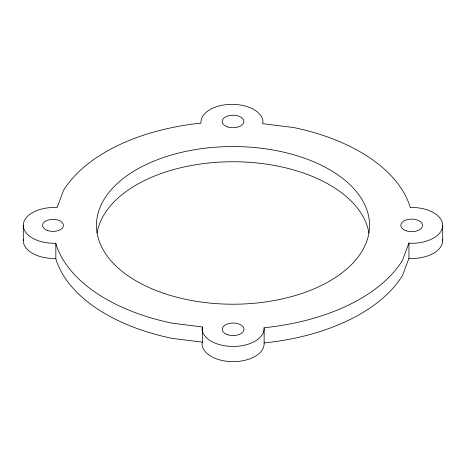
<?xml version="1.0" encoding="UTF-8"?>
<svg xmlns="http://www.w3.org/2000/svg" width="466" height="466" viewBox="0 0 466 466"><rect width="100%" height="100%" fill="white"/><g stroke="black" fill="none" stroke-linecap="round" stroke-linejoin="round"><path stroke-width="0.7" d="M23.3 240.578L23.3 225.375A31.036 17.918 0 0 0 54.336 243.293L55.838 243.176L55.903 243.945A179.993 103.918 0 0 0 172.309 323.206L202.425 326.969L202.069 328.524A31.036 17.918 0 0 0 233.105 346.442A31.036 17.918 0 0 0 264.135 328.524L263.937 327.656L265.171 327.621A179.993 103.918 0 0 0 402.455 260.412L408.944 243.083L411.664 243.293A31.036 17.918 0 0 0 442.7 225.375L442.7 240.578M202.425 326.969L202.425 342.172L202.069 343.727A31.036 17.918 0 0 0 233.105 361.645A31.036 17.918 0 0 0 264.135 343.727L264.135 328.524M408.944 243.083L408.944 258.286L402.455 275.616A179.993 103.918 0 0 1 265.171 342.825L263.937 342.86M55.838 243.176L55.838 258.38L54.336 258.496A31.036 17.918 0 0 1 23.387 239.244M408.944 258.286L411.664 258.496A31.036 17.918 0 0 0 442.613 239.244M202.425 342.172L172.309 338.409A179.993 103.918 0 0 1 55.903 259.148L55.838 258.38M442.7 225.375A31.036 17.918 0 0 0 411.664 207.457L410.162 207.574L410.097 206.805A179.993 103.918 0 0 0 293.691 127.544L262.655 123.665L262.981 121.376A31.036 17.918 0 0 0 230.472 104.355A31.036 17.918 0 0 0 200.992 123.123L200.829 123.129A179.993 103.918 0 0 0 63.545 190.338L57.056 207.667L54.336 207.457A31.036 17.918 0 0 0 23.3 225.375M97.079 233.023A136.55 78.836 0 0 1 233 161.743A136.55 78.836 0 0 1 368.921 233.023M164.725 293.65A136.55 78.836 0 0 0 369.55 225.375A136.55 78.836 0 0 0 164.725 157.1A136.55 78.836 0 0 0 164.725 293.65M406.236 230.804A10.864 6.274 0 0 0 422.528 225.375A10.864 6.274 0 0 0 406.236 219.946A10.864 6.274 0 0 0 406.236 230.804M47.782 230.594A10.444 6.029 0 0 0 63.446 225.375A10.444 6.029 0 0 0 47.782 220.156A10.444 6.029 0 0 0 47.782 230.594M227.67 334.722A10.864 6.274 0 0 0 243.963 329.293A10.864 6.274 0 0 0 227.67 323.864A10.864 6.274 0 0 0 227.67 334.722M227.571 126.886A10.864 6.274 0 0 0 243.864 121.457A10.864 6.274 0 0 0 227.571 116.028A10.864 6.274 0 0 0 227.571 126.886"/></g></svg>
